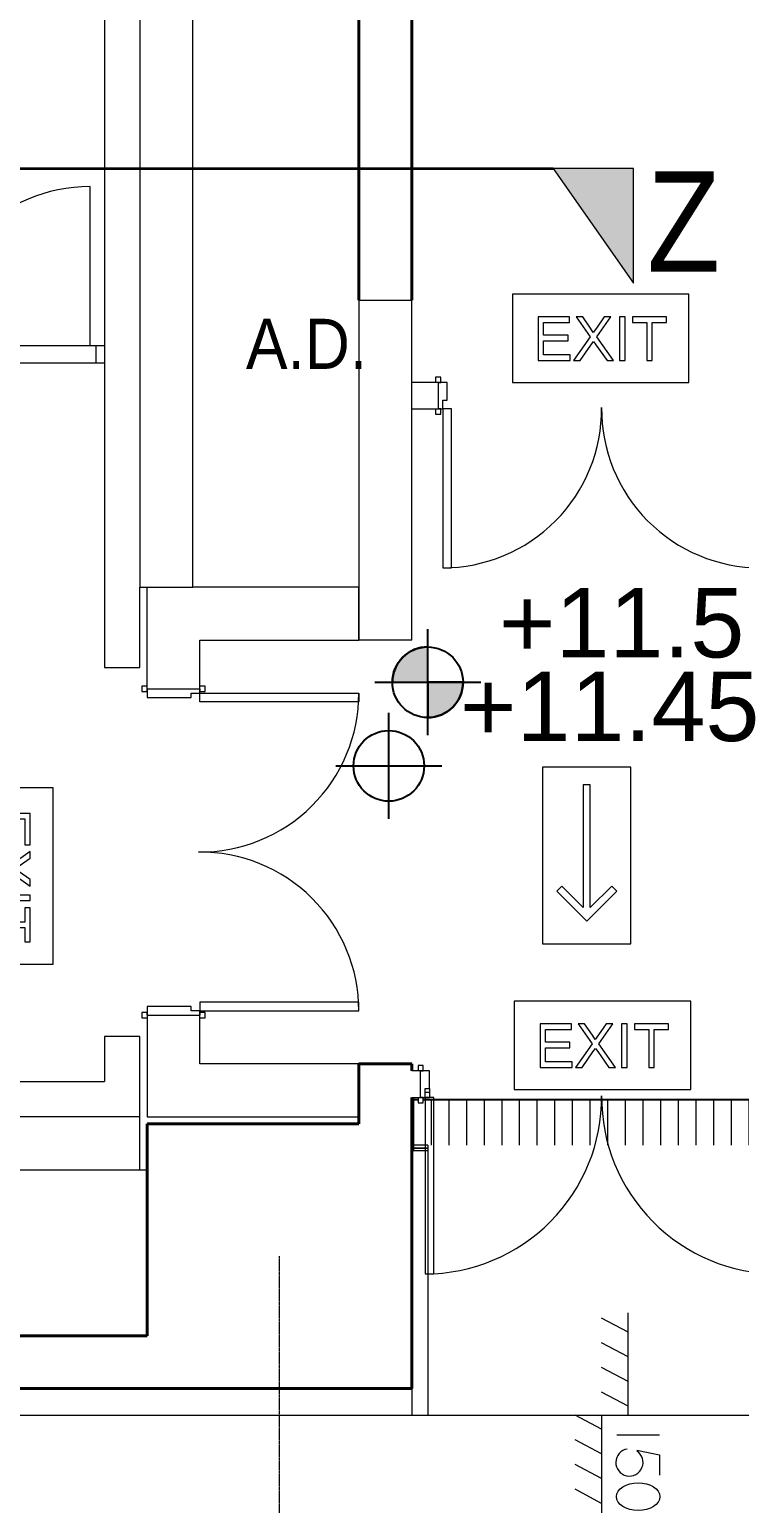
# Model space of a CAD drawing. Header units: millimetres. Extents: x 12827 to 178996, y -27589 to 73652.
# Drawn here: x 74524 to 78545, y 7207 to 15557 of the extents above; entities that cross this region are included whole.
import ezdxf

# ---------------------------------------------------------------- set-up
doc = ezdxf.new("R2010")
doc.units = ezdxf.units.MM
doc.linetypes.add('Grid Line__1_200_', pattern=[10.5, 6, -1.5, 1.5, -1.5])
for name, color, linetype, lineweight in [('A-ANNO-NOTE', 131, 'Continuous', 25), ('A-DETL-GENF', 92, 'Continuous', 20), ('A-DETL-THIN', 151, 'Continuous', 9), ('A-DETL-WIDE', 214, 'Continuous', 35), ('A-DOOR', 31, 'Continuous', 20), ('A-DOOR-FRAM', 31, 'Continuous', 30), ('A-FLOR', 192, 'Continuous', 9), ('A-GENM', 13, 'Continuous', 20), ('A-WALL', 113, 'Continuous', 20), ('G-ANNO-TEXT', 231, 'Continuous', 5), ('Q-CASE', 31, 'Continuous', 20), ('S-COLS', 52, 'Continuous', 20), ('S-GRID', 1, 'Continuous', 5)]:
    doc.layers.add(name, color=color, linetype=linetype, lineweight=lineweight)
doc.styles.add('Arial_1', font='arial.ttf', dxfattribs={"height": 393.413174})
doc.styles.add('Swis721 BT_1', font='swiss.ttf', dxfattribs={"width": 0.89, "height": 283.821263})
doc.styles.add('Swis721 BT_2', font='swiss.ttf', dxfattribs={"width": 0.85, "height": 567.642527})

# ---------------------------------------------------------------- blocks, each defined once
blk = doc.blocks.new('DLN-Double Door__X03_ - _M31x_1800 x 2000 _WH_-16954913-Copy of 1_F')
at = {"layer": 'A-DOOR', "lineweight": 15}
for p, q in [((-850, -75), (-900, -75)), ((-900, -75), (-900, -975)), ((-850, -975), (-850, -75)), ((850, -75), (900, -75)), ((850, -975), (850, -75)), ((900, -75), (900, -975)), ((-900, -975), (-850, -975)), ((900, -975), (850, -975))]:
    blk.add_line(p, q, dxfattribs=at)
for centre, start, end in [((-900, -75), 270, 0.5), ((900, -75), 179.5, 270)]:
    blk.add_arc(centre, 900, start, end, dxfattribs=at)
at = {"layer": 'A-DOOR-FRAM', "lineweight": 15}
for p, q in [((-910, 105), (-940, 105)), ((-940, 105), (-940, 75)), ((-910, 75), (-910, 105)), ((940, 105), (910, 105)), ((910, 105), (910, 75)), ((940, 75), (940, 105)), ((-925, 75), (-910, 75)), ((-875, 75), (-925, 75)), ((-875, -25), (-875, 75)), ((875, 75), (875, -25)), ((925, 75), (875, 75)), ((910, 75), (925, 75)), ((-940, -75), (-940, -105)), ((-910, -75), (-925, -75)), ((-925, -75), (-900, -75)), ((-910, -105), (-910, -75)), ((-900, -75), (-900, -25)), ((-900, -25), (-875, -25)), ((875, -25), (900, -25)), ((900, -25), (900, -75)), ((900, -75), (925, -75)), ((925, -75), (910, -75)), ((910, -75), (910, -105)), ((940, -105), (940, -75)), ((-940, -105), (-910, -105)), ((910, -105), (940, -105))]:
    blk.add_line(p, q, dxfattribs=at)
blk = doc.blocks.new('DLN-Double Door__X03_ - _M50y_2000 x 2200 _WH_-16954919-Copy of 1_F')
at = {"layer": 'A-DOOR', "lineweight": 15}
for p, q in [((-950, -75), (-1000, -75)), ((-1000, -75), (-1000, -1075)), ((-950, -1075), (-950, -75)), ((950, -75), (1000, -75)), ((950, -1075), (950, -75)), ((1000, -75), (1000, -1075)), ((-1000, -1075), (-950, -1075)), ((1000, -1075), (950, -1075))]:
    blk.add_line(p, q, dxfattribs=at)
for centre, start, end in [((-1000, -75), 270, 0.5), ((1000, -75), 179.5, 270)]:
    blk.add_arc(centre, 1000, start, end, dxfattribs=at)
at = {"layer": 'A-DOOR-FRAM', "lineweight": 15}
for p, q in [((-1010, 105), (-1040, 105)), ((-1040, 105), (-1040, 75)), ((-1010, 75), (-1010, 105)), ((1040, 105), (1010, 105)), ((1010, 105), (1010, 75)), ((1040, 75), (1040, 105)), ((-1025, 75), (-1010, 75)), ((-975, 75), (-1025, 75)), ((-975, -25), (-975, 75)), ((975, 75), (975, -25)), ((1025, 75), (975, 75)), ((1010, 75), (1025, 75)), ((-1040, -75), (-1040, -105)), ((-1010, -75), (-1025, -75)), ((-1025, -75), (-1000, -75)), ((-1010, -105), (-1010, -75)), ((-1000, -75), (-1000, -25)), ((-1000, -25), (-975, -25)), ((975, -25), (1000, -25)), ((1000, -25), (1000, -75)), ((1000, -75), (1025, -75)), ((1025, -75), (1010, -75)), ((1010, -75), (1010, -105)), ((1040, -105), (1040, -75)), ((-1040, -105), (-1010, -105)), ((1010, -105), (1040, -105))]:
    blk.add_line(p, q, dxfattribs=at)
blk = doc.blocks.new('DLN-Double Door__X03_ - _M32_1800 x 2000 _WH_-16954925-Copy of 1_F')
at = {"layer": 'A-DOOR', "lineweight": 15}
for p, q in [((-850, -150), (-900, -150)), ((-900, -150), (-900, -1050)), ((-850, -1050), (-850, -150)), ((850, -150), (900, -150)), ((850, -1050), (850, -150)), ((900, -150), (900, -1050)), ((-900, -1050), (-850, -1050)), ((900, -1050), (850, -1050))]:
    blk.add_line(p, q, dxfattribs=at)
for centre, start, end in [((-900, -150), 270, 0.5), ((900, -150), 179.5, 270)]:
    blk.add_arc(centre, 900, start, end, dxfattribs=at)
at = {"layer": 'A-DOOR-FRAM', "lineweight": 15}
for p, q in [((-910, 180), (-940, 180)), ((-940, 180), (-940, 150)), ((-910, 150), (-910, 180)), ((940, 180), (910, 180)), ((910, 180), (910, 150)), ((940, 150), (940, 180)), ((-925, 150), (-910, 150)), ((-875, 150), (-925, 150)), ((-875, -100), (-875, 150)), ((875, 150), (875, -100)), ((925, 150), (875, 150)), ((910, 150), (925, 150)), ((-940, -150), (-940, -180)), ((-910, -150), (-925, -150)), ((-925, -150), (-900, -150)), ((-910, -180), (-910, -150)), ((-900, -150), (-900, -100)), ((-900, -100), (-875, -100)), ((875, -100), (900, -100)), ((900, -100), (900, -150)), ((900, -150), (925, -150)), ((925, -150), (910, -150)), ((910, -150), (910, -180)), ((940, -180), (940, -150)), ((-940, -180), (-910, -180)), ((910, -180), (940, -180))]:
    blk.add_line(p, q, dxfattribs=at)
blk = doc.blocks.new('DLN-Surface Channel-S1 - 300x150 _WD_-5123930-Copy of 1_F')
at = {"layer": 'Q-CASE', "lineweight": 9}
h = blk.add_hatch(dxfattribs=at)
h.set_pattern_fill('FP_6', color=256, style=0, pattern_type=2)
h.set_pattern_definition([(270, (0, 609.6), (100, 6e-15), [])])
h.paths.add_polyline_path([(1065, -135), (1065, 135), (1040, 135), (1040, 120), (1010, 120), (1010, 135), (-1010, 135), (-1010, 120), (-1040, 120), (-1040, 135), (-1065, 135), (-1065, -135), (-985, -135), (-985, -120), (985, -120), (985, -135)], flags=0)
at = {"layer": 'Q-CASE'}
for p, q in [((-1065, 150), (-1065, -150)), ((-1065, 140), (-1065, 150)), ((-1065, 140), (-1040, 140)), ((-1065, -135), (-1065, 135)), ((-1040, 135), (-1065, 135)), ((-1010, 140), (1010, 140)), ((1010, 135), (-1010, 135)), ((-1000, 150), (-975, 150)), ((975, 150), (1000, 150)), ((1040, 140), (1065, 140)), ((1065, 135), (1040, 135)), ((1065, -150), (1065, 150)), ((1065, 150), (1065, 140)), ((1065, 135), (1065, -135)), ((-1075, -150), (-1065, -150)), ((-1065, -135), (-985, -135)), ((-1065, -150), (-1065, -140)), ((-985, -140), (-1065, -140)), ((-1065, -150), (-985, -150)), ((985, -135), (1065, -135)), ((1065, -140), (985, -140)), ((985, -150), (1065, -150)), ((1065, -140), (1065, -150)), ((1065, -150), (1075, -150))]:
    blk.add_line(p, q, dxfattribs=at)
blk = doc.blocks.new('DLN_EXIT Sign Board - DLN_EXIT Sign Board-5973881-Copy of 1_F')
at = {"layer": 'A-GENM'}
for p, q in [((500, 250), (-500, 250)), ((-500, 250), (-500, -250)), ((500, -250), (500, 250)), ((-176.9, 121.2), (-353.8, 121.2)), ((-353.8, 121.2), (-353.8, -125)), ((-323.1, 17.3), (-323.1, 90.4)), ((-323.1, 90.4), (-176.9, 90.4)), ((-176.9, 90.4), (-176.9, 121.2)), ((-101.6, 121.2), (-138.5, 121.2)), ((-138.5, 121.2), (-59, 9.1)), ((-56.8, 58.1), (-101.6, 121.2)), ((20.3, 121.2), (-24, 58.5)), ((-21.8, 8.8), (57.7, 121.2)), ((57.7, 121.2), (20.3, 121.2)), ((138.5, 121.2), (107.7, 121.2)), ((107.7, 121.2), (107.7, -125)), ((138.5, -125), (138.5, 121.2)), ((373.1, 121.2), (180.8, 121.2)), ((180.8, 121.2), (180.8, 90.4)), ((180.8, 90.4), (261.5, 90.4)), ((261.5, 90.4), (261.5, -125)), ((292.3, -125), (292.3, 90.4)), ((292.3, 90.4), (373.1, 90.4)), ((373.1, 90.4), (373.1, 121.2)), ((-184.6, 17.3), (-323.1, 17.3)), ((-184.6, -13.5), (-184.6, 17.3)), ((-59, 9.1), (-153.8, -125)), ((-41.7, 33.5), (-56.8, 58.1)), ((-24, 58.5), (-41.7, 33.5)), ((73.1, -125), (-21.8, 8.8)), ((-323.1, -94.2), (-323.1, -13.5)), ((-323.1, -13.5), (-184.6, -13.5)), ((-116.4, -125), (-54.7, -37.6)), ((-54.7, -37.6), (-40.2, -17.3)), ((-40.2, -17.3), (-27, -35.8)), ((-27, -35.8), (36.2, -125)), ((-353.8, -125), (-173.1, -125)), ((-173.1, -94.2), (-323.1, -94.2)), ((-173.1, -125), (-173.1, -94.2)), ((-153.8, -125), (-116.4, -125)), ((36.2, -125), (73.1, -125)), ((107.7, -125), (138.5, -125)), ((261.5, -125), (292.3, -125)), ((-500, -250), (500, -250))]:
    blk.add_line(p, q, dxfattribs=at)
blk = doc.blocks.new('DLN_Direction Board - Direction-Red-3889199-Copy of 1_F')
at = {"layer": 'A-GENM'}
for p, q in [((500, 0), (-500, 0)), ((-500, 0), (-500, -500)), ((500, -500), (500, 0)), ((201.9, -80.3), (173.6, -108.6)), ((371.6, -250), (201.9, -80.3)), ((173.6, -108.6), (295, -230)), ((295, -230), (-400, -230)), ((-400, -230), (-400, -270)), ((201.9, -419.7), (371.6, -250)), ((-400, -270), (295, -270)), ((295, -270), (173.6, -391.4)), ((173.6, -391.4), (201.9, -419.7)), ((-500, -500), (500, -500))]:
    blk.add_line(p, q, dxfattribs=at)
blk = doc.blocks.new('DLN_2D-Level Change Sign - Level Change-4188933-Copy of 1_F')
at = {"layer": 'A-DETL-GENF'}
for p, q in [((111.4, 87.1), (111.4, 327.1)), ((198.1, 199.9), (225.1, 327.1)), ((225.1, 327.1), (340.1, 327.1))]:
    blk.add_line(p, q, dxfattribs=at)
at = {"layer": 'A-DETL-GENF', "lineweight": 15}
for p, q in [((0, 150), (-580, 150)), ((-470, 150), (-550, 0)), ((-330, 150), (-410, 0)), ((-190, 150), (-270, 0)), ((-50, 150), (-130, 0)), ((0, 0), (0, 150)), ((0, 0), (580, 0)), ((80, 0), (0, -150)), ((220, 0), (140, -150)), ((360, 0), (280, -150)), ((500, 0), (420, -150))]:
    blk.add_line(p, q, dxfattribs=at)
at = {"layer": 'A-DETL-GENF'}
blk.add_arc((268.2, 157.5), 77, 188.93406, 147.06594, dxfattribs=at)
blk.add_ellipse((461.9, 207.1), major_axis=(0, 123.2), ratio=0.634003, dxfattribs=at)
blk = doc.blocks.new('DLN_Slab Level Mark - FFL-2mm_Type 2-2670450-Copy of 1_F')
at = {"layer": 'A-ANNO-NOTE', "lineweight": 5}
h = blk.add_hatch(color=256, dxfattribs=at)
edge = h.paths.add_edge_path(flags=0)
edge.add_arc((0, 0), 1, 0, 90, ccw=False)
edge.add_line((1, 0), (0, 0))
edge.add_line((0, 0), (0, 1))
h = blk.add_hatch(color=256, dxfattribs=at)
edge = h.paths.add_edge_path(flags=0)
edge.add_arc((0, 0), 1, 180, 270, ccw=False)
edge.add_line((-1, 0), (0, 0))
edge.add_line((0, 0), (0, -1))
at = {"layer": 'A-ANNO-NOTE'}
for p, q in [((0, 1.5), (0, -1.5)), ((0, 1), (0, 0)), ((0, 0), (-1, 0)), ((0, -1), (0, 0)), ((0, 0), (1, 0)), ((-1.5, 0), (1.5, 0))]:
    blk.add_line(p, q, dxfattribs=at)
blk.add_circle((0, 0), 1, dxfattribs=at)
for start, end in [(360, 90), (180, 270)]:
    blk.add_arc((0, 0), 1, start, end, dxfattribs=at)
blk = doc.blocks.new('DLN_Slab Level Mark - SSL-2mm_Type 2-2670448-Copy of 1_F')
at = {"layer": 'A-ANNO-NOTE'}
for p, q in [((0, 1.5), (0, -1.5)), ((-1.5, 0), (1.5, 0))]:
    blk.add_line(p, q, dxfattribs=at)
blk.add_circle((0, 0), 1, dxfattribs=at)

msp = doc.modelspace()

# ---------------------------------------------------------------- hatches: boundary and pattern name
at = {"layer": 'A-DETL-GENF'}
h = msp.add_hatch(color=7, dxfattribs=at)
h.paths.add_polyline_path([(64229.49674, -5605.86371), (64684.63164, -5605.86371), (64229.49674, -4955.86371)], flags=0)
h.paths.add_polyline_path([(81554.36184, -5605.86371), (82009.49674, -5605.86371), (82009.49674, -4955.86371), (81752.61612, -5322.72726)], flags=0)
h.paths.add_polyline_path([(71845.40869, 14119.48547), (72300.54359, 14769.48547), (71845.40869, 14769.48547)], flags=0)
h.paths.add_polyline_path([(77945.40869, 14119.48547), (77945.40869, 14769.48547), (77490.27379, 14769.48547)], flags=0)
h.paths.add_polyline_path([(71149.23756, 25917.48546), (70499.23756, 26372.62036), (70499.23756, 25917.48546)], flags=0)
h.paths.add_polyline_path([(73364.56918, 27968.67736), (73819.70408, 28618.67736), (73364.56918, 28618.67736)], flags=0)
h.paths.add_polyline_path([(76684.56918, 27968.67736), (76684.56918, 28618.67736), (76229.43428, 28618.67736)], flags=0)
h.paths.add_polyline_path([(70499.23756, 28782.35056), (71149.23756, 29237.48546), (70499.23756, 29237.48546), (70499.23756, 29105.8722)], flags=0)

# ---------------------------------------------------------------- linework, layer by layer
at = {"layer": 'A-DETL-THIN'}
for p, q in [((75149.293, 15624.15213), (75149.293, 12397.48546)), ((75449.293, 12397.48546), (75449.293, 15624.15213)), ((77945.40869, 14769.48547), (77490.27379, 14769.48547)), ((77490.27379, 14769.48547), (77945.40869, 14119.48547)), ((77945.40869, 14119.48547), (77945.40869, 14769.48547)), ((74866.41445, 13767.48546), (74866.41445, 14667.48546)), ((75149.293, 12397.48546), (75449.293, 12397.48546)), ((75149.293, 9397.48546), (68836.79297, 9397.48546)), ((75149.293, 9097.48546), (75149.293, 9397.48546)), ((67526.79297, 9097.48546), (75149.293, 9097.48546))]:
    msp.add_line(p, q, dxfattribs=at)
msp.add_arc((74866.41445, 13767.48546), 900, 90, 180, dxfattribs=at)
at = {"layer": 'A-DETL-WIDE'}
msp.add_line((72300.54359, 14769.48547), (77490.27379, 14769.48547), dxfattribs=at)
at = {"layer": 'A-FLOR'}
for p, q in [((76764.29296, 9537.48546), (76789.29296, 9537.48546)), ((76789.29296, 9557.48546), (76789.29296, 9507.48546)), ((76779.29297, 9237.48546), (76689.29297, 9237.48546)), ((76779.29297, 9237.48546), (76779.29297, 7707.48546)), ((75149.293, 9097.48546), (75189.29297, 9097.48546)), ((76689.29297, 7707.48546), (88031.29296, 7707.48546))]:
    msp.add_line(p, q, dxfattribs=at)
at = {"layer": 'A-WALL'}
for p, q in [((74949.293, 16424.15213), (74949.293, 11942.48546)), ((76389.29296, 14024.15213), (76389.29297, 12097.48546)), ((76689.29297, 12097.48546), (76689.29296, 14024.15213)), ((76839.29296, 13557.48546), (76689.29296, 13557.48546)), ((76839.29296, 13557.48546), (76839.29296, 13407.48546)), ((76689.29296, 13407.48546), (76839.29296, 13407.48546)), ((75149.293, 11942.48546), (75149.293, 12397.48546)), ((75189.29297, 11822.48546), (75189.29297, 12397.48546)), ((76389.29296, 12397.48546), (75449.293, 12397.48546)), ((76389.29296, 12097.48546), (76389.29296, 12397.48546)), ((75489.29297, 12097.48546), (76389.29296, 12097.48546)), ((75489.29297, 11822.48546), (75489.29297, 12097.48546)), ((76689.29297, 12097.48546), (76389.29297, 12097.48546)), ((74949.293, 11942.48546), (75149.293, 11942.48546)), ((75189.29297, 11822.48546), (75489.29297, 11822.48546)), ((75189.29297, 9972.48546), (75189.29297, 9397.48546)), ((75189.29297, 9972.48546), (75489.29297, 9972.48546)), ((75489.29297, 9697.48546), (75489.29297, 9972.48546)), ((74949.293, 9852.48546), (74949.293, 9597.48546)), ((75149.293, 9852.48546), (74949.293, 9852.48546)), ((75149.293, 9397.48546), (75149.293, 9852.48546)), ((76389.29297, 9697.48546), (75489.29297, 9697.48546)), ((76739.29296, 9657.48546), (76689.29297, 9657.48546)), ((76739.29296, 9507.48546), (76739.29296, 9657.48546)), ((41679.42736, 9597.48546), (74949.293, 9597.48546)), ((76689.29297, 9507.48546), (76739.29296, 9507.48546)), ((75189.29297, 9397.48546), (76389.29297, 9397.48546)), ((76689.29297, 7857.48559), (39939.29296, 7857.48559)), ((76689.29297, 7857.48559), (76689.29297, 7707.48559)), ((39939.29296, 7707.48559), (76689.29297, 7707.48559))]:
    msp.add_line(p, q, dxfattribs=at)
at = {"layer": 'A-WALL', "color": 10, "lineweight": 40}
for p, q in [((76389.29296, 15624.15213), (76389.29296, 14024.15213)), ((76689.29296, 14024.15213), (76689.29296, 15624.15213)), ((76389.29297, 9697.48546), (76389.29297, 9357.48546)), ((76689.29297, 9697.48546), (76389.29297, 9697.48546)), ((76689.29297, 9697.48546), (76689.29297, 9657.48546)), ((76689.29297, 9357.48546), (76689.29297, 9507.48546)), ((75189.2929, 8157.48546), (73939.29297, 8157.48546)), ((73939.29297, 7857.48546), (75189.2929, 7857.48546))]:
    msp.add_line(p, q, dxfattribs=at)
at = {"layer": 'A-WALL', "color": 7}
msp.add_line((76389.29296, 14024.15213), (76689.29296, 14024.15213), dxfattribs=at)
at = {"layer": 'A-WALL', "lineweight": 15}
for p, q in [((72964.29296, 13767.48546), (74949.29296, 13767.48546)), ((74899.293, 13767.48546), (74899.293, 13667.48546)), ((74949.29296, 13667.48546), (72964.29296, 13667.48546))]:
    msp.add_line(p, q, dxfattribs=at)
at = {"layer": 'S-COLS', "color": 10, "lineweight": 40}
for p, q in [((76389.29297, 9357.48546), (75189.29297, 9357.48546)), ((75189.29297, 9357.48546), (75189.29297, 8157.48546)), ((76689.29297, 9357.48546), (76689.29297, 9207.48523)), ((76689.29297, 7857.48546), (76689.29297, 9207.48523)), ((76689.29297, 7857.48546), (75189.29297, 7857.48546))]:
    msp.add_line(p, q, dxfattribs=at)
at = {"layer": 'S-GRID', "linetype": 'Grid Line__1_200_'}
msp.add_line((75939.29297, 3607.48546), (75939.29297, 8607.48546), dxfattribs=at)

# ---------------------------------------------------------------- block references
at = {"layer": 'A-ANNO-NOTE', "xscale": 200, "yscale": 200, "zscale": 200}
for name, p, rotation in [('DLN_Slab Level Mark - FFL-2mm_Type 2-2670450-Copy of 1_F', (76779.29297, 11859.15213), 89.99999999999987), ('DLN_Slab Level Mark - SSL-2mm_Type 2-2670448-Copy of 1_F', (76559.01736, 11385.4739), 90.00000000000001)]:
    msp.add_blockref(name, p, dxfattribs=dict(at, rotation=rotation))
at = {"layer": 'A-DETL-GENF', "rotation": 270.0000000000001}
msp.add_blockref('DLN_2D-Level Change Sign - Level Change-4188933-Copy of 1_F', (77764.29297, 7707.48546), dxfattribs=at)
at = {"layer": 'A-DOOR', "lineweight": 15}
for name, p in [('DLN-Double Door__X03_ - _M31x_1800 x 2000 _WH_-16954913-Copy of 1_F', (77764.29296, 13482.48546)), ('DLN-Double Door__X03_ - _M50y_2000 x 2200 _WH_-16954919-Copy of 1_F', (77764.29296, 9582.48546))]:
    msp.add_blockref(name, p, dxfattribs=at)
at = {"layer": 'A-DOOR', "lineweight": 15, "rotation": 89.99999999999997}
msp.add_blockref('DLN-Double Door__X03_ - _M32_1800 x 2000 _WH_-16954925-Copy of 1_F', (75339.29297, 10897.48546), dxfattribs=at)
at = {"layer": 'A-GENM'}
for p in [(77758.61013, 13807.48546), (77769.74508, 9802.48546)]:
    msp.add_blockref('DLN_EXIT Sign Board - DLN_EXIT Sign Board-5973881-Copy of 1_F', p, dxfattribs=at)
for name, p, rotation in [('DLN_Direction Board - Direction-Red-3889199-Copy of 1_F', (77930.34945, 10877.43467), 269.9999999999992), ('DLN_EXIT Sign Board - DLN_EXIT Sign Board-5973881-Copy of 1_F', (74407.02465, 10761.54799), 269.9999999999998)]:
    msp.add_blockref(name, p, dxfattribs=dict(at, rotation=rotation))
at = {"layer": 'Q-CASE'}
msp.add_blockref('DLN-Surface Channel-S1 - 300x150 _WD_-5123930-Copy of 1_F', (77764.29296, 9357.48546), dxfattribs=at)

# ---------------------------------------------------------------- texts
at = {"layer": 'A-ANNO-NOTE', "lineweight": 5, "char_height": 393.413174, "attachment_point": 1, "line_spacing_factor": 0.938532, "style": 'Arial_1'}
for s, insert, width in [('+11.525', (77182.08796, 12393.20689), 2385.6), ('+11.45', (76961.81235, 11919.52866), 2020.8)]:
    msp.add_mtext(s, dxfattribs=dict(at, insert=insert, width=width))
at = {"layer": 'G-ANNO-TEXT', "color": 7, "attachment_point": 1, "line_spacing_factor": 1.00667}
for s, insert, char_height, width, style in [('\\fSwis721 BT|b0|i0|c134|p34|;\\W.85;Z', (78023.01565, 14753.26212), 567.642527, 482.4, 'Swis721 BT_2'), ('A.D.', (75749.87839, 13918.39203), 283.821263, 792, 'Swis721 BT_1')]:
    msp.add_mtext(s, dxfattribs=dict(at, insert=insert, char_height=char_height, width=width, style=style))

doc.saveas('drawing.dxf')
